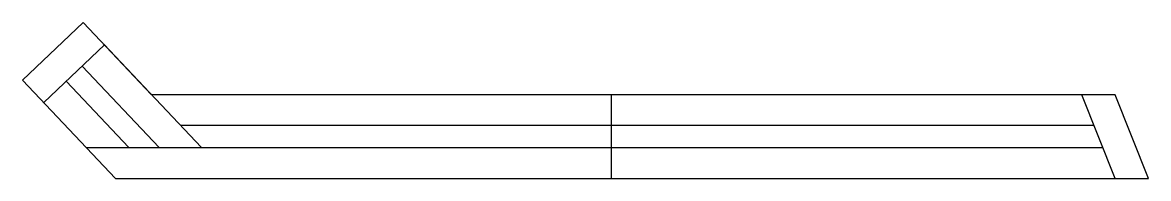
# Model space of a CAD drawing. Header units: metres. Extents: x 4322 to 4578, y 164 to 199.
import ezdxf

# ---------------------------------------------------------------- set-up
doc = ezdxf.new("R2010")
doc.units = ezdxf.units.M
doc.layers.add('Painéis', color=7, linetype='Continuous')
doc.layers.add('SARR_2.2x7', color=7, linetype='Continuous')

msp = doc.modelspace()

# ---------------------------------------------------------------- linework, layer by layer
at = {"layer": 'Painéis', "color": 7, "lineweight": 25}
msp.add_line((4455.68, 164.11), (4455.68, 183.11), dxfattribs=at)
msp.add_lwpolyline([(4321.9, 186.41), (4343.01, 164.11), (4577.63, 164.11), (4570.07, 183.11), (4351.18, 183.11), (4335.69, 199.47), (4321.9, 186.41)], dxfattribs=at)
at = {"layer": 'SARR_2.2x7', "color": 7, "lineweight": 25}
for p, q in [((4340.51, 194.39), (4326.71, 181.33)), ((4362.54, 171.11), (4340.33, 194.57)), ((4352.9, 171.11), (4335.42, 189.58)), ((4331.79, 186.14), (4346.02, 171.11)), ((4570.1, 164.11), (4562.53, 183.11)), ((4455.68, 176.11), (4357.81, 176.11)), ((4565.32, 176.11), (4455.68, 176.11)), ((4336.38, 171.11), (4455.68, 171.11)), ((4455.68, 171.11), (4567.31, 171.11))]:
    msp.add_line(p, q, dxfattribs=at)

doc.saveas('drawing.dxf')
